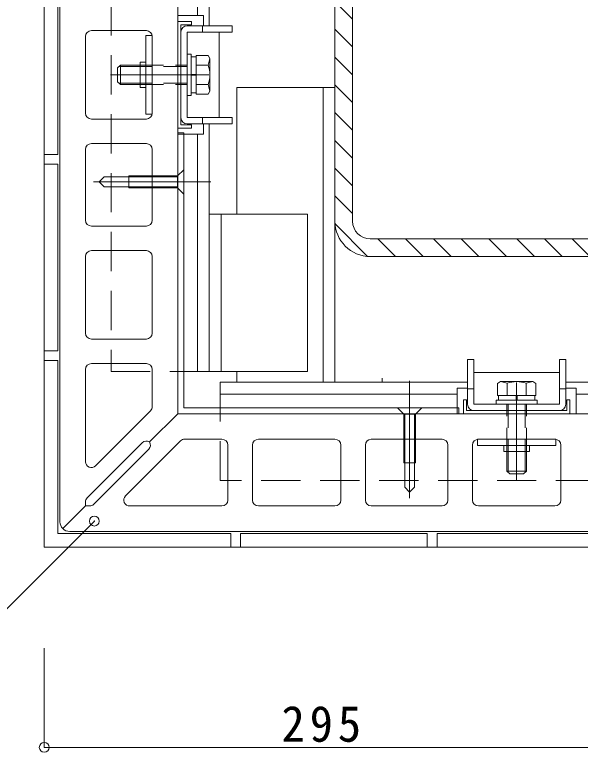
# Model space of a CAD drawing. Units: millimetres on the paper, enlarged 8 times, with parts at other scales. Extents: x -1558 to 1610, y -1130 to 1116.
# Drawn here: x -470.4 to -240.1, y -720.9 to -420.5 of the extents above; entities that cross this region are included whole.
import ezdxf

# ---------------------------------------------------------------- set-up
doc = ezdxf.new("R2010")
doc.units = ezdxf.units.MM
doc.header["$LTSCALE"] = 8
doc.header["$PDMODE"] = 32
doc.header["$PDSIZE"] = 4
for name, pattern in [('CHAIN1', [8, 5, -1, 1, -1]), ('CHAIN2', [12, 9, -1, 1, -1]), ('DASHED1', [1.8, 1.2, -0.6]), ('DASHED2', [3, 2, -1]), ('DASHED3', [4, 3, -1])]:
    doc.linetypes.add(name, pattern=pattern)
for name, color, linetype, lineweight in [('2-0', 2, 'Continuous', 18), ('2-1', 7, 'Continuous', 9), ('2-2', 2, 'Continuous', 18), ('2-3', 7, 'Continuous', 9), ('2-6', 1, 'Continuous', 18), ('2-9', 7, 'Continuous', 9)]:
    doc.layers.add(name, color=color, linetype=linetype, lineweight=lineweight)
doc.styles.add('ＭＳ ゴシック', font='')
doc.styles.get('ＭＳ ゴシック').set_extended_font_data('MS Gothic')

msp = doc.modelspace()

# ---------------------------------------------------------------- linework, layer by layer
at = {"layer": '2-0'}
for p, q in [((-452.006, -626.966), (-452.006, -402.966)), ((-404.006, -402.966), (-404.006, -582.966)), ((-441.606, -460.566), (-441.606, -429.366)), ((-416.806, -426.966), (-439.206, -426.966)), ((-414.406, -460.566), (-414.406, -429.366)), ((-439.206, -462.966), (-416.806, -462.966)), ((-401.606, -469.166), (-401.606, -580.566)), ((-416.806, -472.966), (-439.206, -472.966)), ((-441.606, -504.166), (-441.606, -475.366)), ((-414.406, -504.166), (-414.406, -475.366)), ((-436.006, -488.565), (-434.006, -486.565)), ((-404.166, -486.565), (-434.006, -486.565)), ((-424.006, -486.165), (-424.006, -490.965)), ((-404.166, -486.165), (-424.006, -486.165)), ((-404.166, -486.166), (-401.606, -483.605)), ((-404.166, -490.966), (-404.166, -486.219)), ((-401.606, -493.525), (-401.606, -483.606)), ((-436.006, -488.565), (-434.006, -490.565)), ((-401.606, -488.566), (-404.006, -488.566)), ((-404.166, -490.565), (-434.006, -490.565)), ((-404.166, -490.966), (-424.006, -490.965)), ((-404.166, -490.965), (-401.606, -493.525)), ((-439.206, -506.566), (-416.806, -506.566)), ((-416.806, -516.566), (-439.206, -516.566)), ((-441.606, -550.166), (-441.606, -518.966)), ((-414.406, -550.166), (-414.406, -518.966)), ((-439.206, -552.566), (-416.806, -552.566)), ((-416.806, -562.566), (-439.206, -562.566)), ((-441.606, -602.531), (-441.606, -564.966)), ((-414.406, -580.131), (-414.406, -564.966)), ((-437.509, -604.228), (-415.109, -581.828)), ((-290.206, -580.566), (-401.606, -580.566)), ((-312.006, -583.125), (-314.566, -580.565)), ((-314.566, -580.566), (-304.646, -580.566)), ((-309.606, -580.566), (-309.606, -582.966)), ((-307.206, -583.125), (-304.646, -580.565)), ((-415.528, -594.488), (-404.006, -582.966)), ((-224.006, -582.966), (-404.006, -582.966)), ((-312.006, -583.125), (-312.006, -602.965)), ((-312.006, -583.125), (-307.26, -583.125)), ((-311.606, -583.125), (-311.606, -612.965)), ((-307.606, -583.125), (-307.606, -612.965)), ((-307.206, -583.125), (-307.206, -602.965)), ((-441.606, -602.531), (-441.606, -593.366)), ((-425.269, -616.468), (-402.869, -594.068)), ((-401.172, -593.366), (-386.006, -593.366)), ((-371.206, -593.366), (-340.006, -593.366)), ((-325.206, -593.366), (-296.406, -593.366)), ((-281.606, -593.366), (-250.406, -593.366)), ((-418.503, -594.823), (-440.903, -617.223)), ((-415.863, -597.463), (-438.263, -619.863)), ((-383.606, -595.766), (-383.606, -618.166)), ((-373.606, -618.166), (-373.606, -595.766)), ((-337.606, -595.766), (-337.606, -618.166)), ((-327.606, -618.166), (-327.606, -595.766)), ((-294.006, -595.766), (-294.006, -618.166)), ((-284.006, -618.166), (-284.006, -595.766)), ((-248.006, -595.766), (-248.006, -618.166)), ((-307.206, -602.965), (-312.006, -602.965)), ((-309.606, -614.965), (-311.606, -612.965)), ((-309.606, -614.965), (-307.606, -612.965)), ((-450.834, -629.794), (-441.606, -620.566)), ((-441.606, -618.92), (-441.606, -620.566)), ((-441.606, -620.566), (-441.606, -619.72)), ((-441.606, -620.566), (-440.76, -620.566)), ((-439.96, -620.566), (-441.606, -620.566)), ((-423.572, -620.566), (-386.006, -620.566)), ((-423.572, -620.566), (-414.652, -620.566)), ((-371.206, -620.566), (-340.006, -620.566)), ((-325.206, -620.566), (-296.406, -620.566)), ((-281.606, -620.566), (-250.406, -620.566)), ((-448.006, -630.966), (-224.006, -630.966))]:
    msp.add_line(p, q, dxfattribs=at)
at = {"layer": '2-0', "linetype": 'DASHED2'}
for p, q in [((-401.606, -468.566), (-404.006, -468.566)), ((-401.606, -469.166), (-401.606, -468.566))]:
    msp.add_line(p, q, dxfattribs=at)
at = {"layer": '2-0', "linetype": 'CHAIN2'}
for p, q in [((-438.387, -488.566), (-390.596, -488.566)), ((-309.606, -617.346), (-309.606, -569.555))]:
    msp.add_line(p, q, dxfattribs=at)
at = {"layer": '2-0', "linetype": 'DASHED2'}
msp.add_lwpolyline([(-290.206, -580.566), (-289.606, -580.566), (-289.606, -582.966)], dxfattribs=at)
at = {"layer": '2-0'}
for centre, radius, start, end in [((-439.206, -429.366), 2.4, 90, 180), ((-416.806, -429.366), 2.4, 0, 90), ((-439.206, -460.566), 2.4, 180, 270), ((-416.806, -460.566), 2.4, 270, 0), ((-439.206, -475.366), 2.4, 90, 180), ((-416.806, -475.366), 2.4, 0, 90), ((-439.206, -504.166), 2.4, 180, 270), ((-416.806, -504.166), 2.4, 270, 0), ((-439.206, -518.966), 2.4, 90, 180), ((-416.806, -518.966), 2.4, 0, 90), ((-439.206, -550.166), 2.4, 180, 270), ((-416.806, -550.166), 2.4, 270, 0), ((-439.206, -564.966), 2.4, 90, 180), ((-416.806, -564.966), 2.4, 0, 90), ((-416.806, -580.131), 2.4, 315, 0), ((-416.806, -596.52), 2.4, 57.83726, 135), ((-417.56, -595.766), 2.4, 315, 32.16274), ((-401.172, -595.766), 2.4, 90, 135), ((-386.006, -595.766), 2.4, 0, 90), ((-371.206, -595.766), 2.4, 90, 180), ((-340.006, -595.766), 2.4, 0, 90), ((-325.206, -595.766), 2.4, 90, 180), ((-296.406, -595.766), 2.4, 0, 90), ((-281.606, -595.766), 2.4, 90, 180), ((-250.406, -595.766), 2.4, 0, 90), ((-439.206, -602.531), 2.4, 180, 315), ((-439.206, -618.92), 2.4, 135, 180), ((-423.572, -618.166), 2.4, 135, 270), ((-386.006, -618.166), 2.4, 270, 0), ((-371.206, -618.166), 2.4, 180, 270), ((-340.006, -618.166), 2.4, 270, 0), ((-325.206, -618.166), 2.4, 180, 270), ((-296.406, -618.166), 2.4, 270, 0), ((-281.606, -618.166), 2.4, 180, 270), ((-250.406, -618.166), 2.4, 270, 0), ((-439.96, -618.166), 2.4, 270, 315), ((-448.006, -626.966), 4, 180, 270)]:
    msp.add_arc(centre, radius, start, end, dxfattribs=at)
at = {"layer": '2-1', "color": 3, "lineweight": 18}
for p, q in [((-340.006, -504.566), (-340.006, -293.366)), ((-332.806, -293.366), (-332.806, -504.566)), ((-340.006, -511.398), (-340.006, -490.166)), ((-325.606, -511.766), (-114.406, -511.766))]:
    msp.add_line(p, q, dxfattribs=at)
at = {"layer": '2-1'}
for p, q in [((-332.806, -422.309), (-340.006, -415.109)), ((-332.806, -433.622), (-340.006, -426.422)), ((-332.806, -444.936), (-340.006, -437.736)), ((-332.806, -456.25), (-340.006, -449.05)), ((-332.806, -467.563), (-340.006, -460.363)), ((-332.806, -478.877), (-340.006, -471.677)), ((-332.806, -490.191), (-340.006, -482.991)), ((-332.806, -501.505), (-340.006, -494.305)), ((-326.701, -518.924), (-339.965, -505.66)), ((-315.345, -518.966), (-322.545, -511.766)), ((-304.031, -518.966), (-311.232, -511.766)), ((-292.718, -518.966), (-299.918, -511.766)), ((-281.404, -518.966), (-288.604, -511.766)), ((-270.09, -518.966), (-277.29, -511.766)), ((-258.777, -518.966), (-265.977, -511.766)), ((-247.463, -518.966), (-254.663, -511.766)), ((-236.149, -518.966), (-243.349, -511.766))]:
    msp.add_line(p, q, dxfattribs=at)
at = {"layer": '2-1', "color": 3, "lineweight": 18}
msp.add_lwpolyline([(-325.606, -518.966), (-114.406, -518.966), (-325.606, -518.966)], dxfattribs=at)
for radius in [14.4, 7.2]:
    msp.add_arc((-325.606, -504.566), radius, 180, 270, dxfattribs=at)
at = {"layer": '2-2'}
for p, q in [((-393.606, -420.766), (-404.006, -420.766)), ((-404.006, -469.166), (-404.006, -420.766)), ((-404.006, -466.646), (-404.006, -423.286)), ((-398.406, -423.286), (-404.006, -423.286)), ((-398.406, -424.566), (-398.406, -423.286)), ((-393.606, -424.966), (-393.606, -420.766)), ((-402.726, -465.366), (-402.726, -424.566)), ((-398.406, -424.566), (-402.726, -424.566)), ((-400.166, -424.966), (-381.926, -424.966)), ((-393.926, -424.966), (-393.926, -427.526)), ((-381.926, -424.966), (-381.926, -427.526)), ((-414.406, -428.966), (-416.966, -428.966)), ((-416.966, -428.966), (-416.966, -460.966)), ((-414.406, -428.966), (-414.406, -460.966)), ((-402.726, -462.406), (-402.726, -427.526)), ((-400.166, -427.526), (-400.166, -462.406)), ((-381.926, -427.526), (-400.166, -427.526)), ((-387.206, -462.406), (-387.206, -427.526)), ((-398.565, -436.567), (-400.166, -436.567)), ((-400.166, -453.365), (-400.166, -436.567)), ((-398.565, -453.365), (-398.565, -436.567)), ((-396.566, -437.608), (-398.565, -437.608)), ((-396.566, -452.817), (-396.566, -437.116)), ((-391.687, -437.116), (-396.566, -437.116)), ((-396.566, -452.325), (-396.566, -437.608)), ((-390.965, -438.367), (-391.687, -437.114)), ((-391.625, -441.042), (-390.965, -438.367)), ((-390.965, -451.565), (-390.965, -438.367)), ((-428.561, -442.168), (-427.361, -440.968)), ((-419.366, -441.528), (-427.921, -441.528)), ((-427.361, -448.966), (-427.361, -440.968)), ((-427.361, -440.968), (-419.366, -440.968)), ((-419.366, -439.766), (-419.366, -450.166)), ((-416.966, -439.766), (-419.366, -439.766)), ((-391.625, -441.039), (-396.566, -441.039)), ((-428.561, -447.766), (-428.561, -442.168)), ((-396.566, -444.806), (-398.565, -444.806)), ((-396.566, -445.126), (-398.565, -445.126)), ((-428.561, -447.766), (-427.361, -448.966)), ((-419.366, -448.406), (-427.921, -448.406)), ((-427.361, -448.966), (-419.366, -448.966)), ((-416.966, -450.166), (-419.366, -450.166)), ((-391.625, -448.892), (-396.566, -448.892)), ((-391.625, -448.892), (-390.965, -451.565)), ((-398.565, -453.365), (-400.166, -453.365)), ((-396.566, -452.325), (-398.565, -452.325)), ((-414.406, -460.966), (-416.966, -460.966)), ((-381.926, -462.406), (-400.166, -462.406)), ((-393.926, -462.406), (-393.926, -464.966)), ((-381.926, -462.406), (-381.926, -464.966)), ((-398.406, -465.366), (-402.726, -465.366)), ((-400.166, -464.966), (-381.926, -464.966)), ((-398.406, -466.646), (-398.406, -465.366)), ((-393.606, -469.166), (-393.606, -464.966)), ((-398.406, -466.646), (-404.006, -466.646)), ((-393.606, -469.166), (-404.006, -469.166)), ((-286.006, -579.125), (-286.006, -560.885)), ((-286.006, -560.885), (-283.446, -560.885)), ((-283.446, -560.885), (-283.446, -579.125)), ((-248.566, -560.885), (-248.566, -579.125)), ((-248.566, -560.885), (-246.006, -560.885)), ((-246.006, -579.125), (-246.006, -560.885)), ((-248.566, -566.166), (-283.446, -566.166)), ((-272.605, -569.925), (-273.858, -570.647)), ((-273.855, -570.647), (-273.855, -575.525)), ((-269.929, -570.585), (-272.605, -569.925)), ((-259.407, -569.925), (-272.605, -569.925)), ((-269.932, -570.585), (-269.932, -575.525)), ((-262.08, -570.585), (-259.407, -569.925)), ((-262.08, -570.585), (-262.08, -575.525)), ((-290.206, -572.565), (-290.206, -582.966)), ((-286.006, -572.565), (-290.206, -572.565)), ((-286.006, -572.885), (-283.446, -572.885)), ((-248.566, -572.885), (-246.006, -572.885)), ((-241.806, -572.565), (-246.006, -572.565)), ((-241.806, -572.565), (-241.806, -582.966)), ((-258.154, -575.525), (-273.855, -575.525)), ((-273.363, -575.525), (-273.363, -577.525)), ((-258.646, -575.525), (-273.363, -575.525)), ((-266.166, -575.525), (-266.166, -577.525)), ((-265.846, -575.525), (-265.846, -577.525)), ((-258.646, -575.525), (-258.646, -577.525)), ((-287.686, -577.366), (-287.686, -582.966)), ((-286.406, -577.366), (-287.686, -577.366)), ((-286.406, -577.366), (-286.406, -581.686)), ((-283.446, -579.125), (-248.566, -579.125)), ((-274.405, -577.525), (-274.405, -579.125)), ((-257.607, -577.525), (-274.405, -577.525)), ((-257.607, -579.125), (-274.405, -579.125)), ((-257.607, -577.525), (-257.607, -579.125)), ((-245.606, -577.366), (-245.606, -581.686)), ((-244.326, -577.366), (-245.606, -577.366)), ((-244.326, -577.366), (-244.326, -582.966)), ((-245.606, -581.686), (-286.406, -581.686)), ((-248.566, -581.686), (-283.446, -581.686)), ((-241.806, -582.966), (-290.206, -582.966)), ((-244.326, -582.966), (-287.686, -582.966)), ((-282.006, -593.366), (-282.006, -595.925)), ((-282.006, -593.366), (-250.006, -593.366)), ((-250.006, -593.366), (-250.006, -595.925)), ((-282.006, -595.925), (-250.006, -595.925)), ((-271.206, -595.925), (-271.206, -598.326)), ((-260.806, -595.925), (-260.806, -598.326)), ((-271.206, -598.326), (-260.806, -598.326)), ((-270.004, -606.32), (-270.004, -598.326)), ((-269.444, -598.326), (-269.444, -606.881)), ((-262.566, -598.326), (-262.566, -606.881)), ((-262.005, -606.32), (-262.005, -598.326)), ((-262.005, -606.32), (-270.004, -606.32)), ((-268.804, -607.52), (-270.004, -606.32)), ((-263.206, -607.52), (-262.005, -606.32)), ((-263.206, -607.52), (-268.804, -607.52))]:
    msp.add_line(p, q, dxfattribs=at)
at = {"layer": '2-2', "linetype": 'DASHED1'}
for p, q in [((-419.366, -440.968), (-400.166, -440.968)), ((-400.166, -441.528), (-419.366, -441.528)), ((-400.166, -448.406), (-419.366, -448.406)), ((-419.366, -448.966), (-400.166, -448.966)), ((-270.004, -598.326), (-270.004, -579.125)), ((-269.444, -579.125), (-269.444, -598.326)), ((-262.566, -579.125), (-262.566, -598.326)), ((-262.005, -598.326), (-262.005, -579.125))]:
    msp.add_line(p, q, dxfattribs=at)
at = {"layer": '2-2', "linetype": 'CHAIN1'}
for p, q in [((-431.358, -444.966), (-387.159, -444.966)), ((-266.006, -610.318), (-266.006, -566.119))]:
    msp.add_line(p, q, dxfattribs=at)
at = {"layer": '2-2'}
for points in [[(-390.965, -451.565), (-391.687, -452.817), (-396.566, -452.817)], [(-259.407, -569.925), (-258.154, -570.647), (-258.154, -575.525)]]:
    msp.add_lwpolyline(points, dxfattribs=at)
for centre, radius, start, end in [((-400.166, -427.526), 2.56, 90, 180), ((-402.963, -444.966), 11.998, 340.90353, 19.09712), ((-400.166, -462.406), 2.56, 180, 270), ((-266.006, -581.923), 11.998, 70.90353, 109.09712), ((-283.446, -579.125), 2.56, 180, 270), ((-248.566, -579.125), 2.56, 270, 0)]:
    msp.add_arc(centre, radius, start, end, dxfattribs=at)
at = {"layer": '2-3', "color": 3, "linetype": 'DASHED2', "lineweight": 18}
for p, q in [((-431.206, -412.965), (-431.206, -565.766)), ((-431.206, -565.766), (-404.006, -565.766)), ((-386.807, -610.166), (-386.807, -582.966)), ((-234.006, -610.166), (-386.807, -610.166))]:
    msp.add_line(p, q, dxfattribs=at)
at = {"layer": '2-3', "color": 3, "lineweight": 18}
for p, q in [((-396.006, -412.965), (-396.006, -420.766)), ((-391.206, -412.965), (-391.206, -424.966)), ((-344.806, -450.166), (-344.806, -570.166)), ((-391.206, -464.966), (-391.206, -565.766)), ((-396.006, -469.166), (-396.006, -565.766)), ((-386.406, -501.766), (-386.406, -565.766)), ((-340.006, -570.166), (-340.006, -511.398)), ((-404.006, -565.766), (-391.206, -565.766)), ((-380.006, -570.166), (-380.006, -565.766)), ((-386.807, -582.966), (-386.807, -570.166)), ((-286.006, -570.166), (-386.807, -570.166)), ((-320.806, -568.566), (-320.806, -570.166)), ((-234.006, -570.166), (-246.006, -570.166)), ((-290.206, -574.966), (-386.807, -574.966)), ((-234.006, -574.966), (-241.806, -574.966))]:
    msp.add_line(p, q, dxfattribs=at)
at = {"layer": '2-3', "color": 3, "linetype": 'DASHED3', "lineweight": 18}
msp.add_line((-391.206, -565.766), (-351.206, -565.766), dxfattribs=at)
at = {"layer": '2-3', "color": 3, "lineweight": 18}
for points in [[(-340.006, -450.166), (-380.006, -450.166), (-380.006, -501.766)], [(-391.206, -501.766), (-351.206, -501.766), (-351.206, -565.766), (-391.206, -565.766)]]:
    msp.add_lwpolyline(points, dxfattribs=at)
at = {"layer": '2-3', "color": 3, "linetype": 'DASHED3', "lineweight": 18}
msp.add_lwpolyline([(-391.206, -501.766), (-351.206, -501.766), (-351.206, -565.766)], dxfattribs=at)
at = {"layer": '2-6'}
for p, q in [((-452.806, -477.366), (-452.806, -401.366)), ((-458.406, -477.366), (-452.806, -477.366)), ((-458.406, -481.366), (-452.806, -481.366)), ((-452.806, -557.366), (-452.806, -481.366)), ((-458.406, -557.366), (-452.806, -557.366)), ((-458.406, -561.366), (-452.806, -561.366)), ((-452.806, -631.766), (-452.806, -561.366)), ((-452.806, -631.766), (-382.406, -631.766)), ((-382.406, -637.366), (-382.406, -631.766)), ((-378.406, -637.366), (-378.406, -631.766)), ((-378.406, -631.766), (-302.406, -631.766)), ((-302.406, -637.366), (-302.406, -631.766)), ((-298.406, -637.366), (-298.406, -631.766)), ((-298.406, -631.766), (-222.406, -631.766)), ((-458.406, -637.366), (-222.406, -637.366))]:
    msp.add_line(p, q, dxfattribs=at)
msp.add_lwpolyline([(-458.406, -637.366), (-458.406, -401.366), (-452.806, -401.366)], dxfattribs=at)
at = {"layer": '2-9'}
msp.add_line((-437.972, -626.72), (-501.639, -690.387), dxfattribs=at)
at = {"layer": '2-9', "lineweight": 18}
for p in [(-458.406, -678.51), (-222.407, -718.858)]:
    msp.add_line(p, (-458.406, -718.858), dxfattribs=at)
at = {"layer": '2-9'}
for p in [(-437.972, -626.72), (-458.406, -718.858)]:
    msp.add_point(p, dxfattribs=at)

# ---------------------------------------------------------------- texts
at = {"layer": '2-9', "insert": (-361.767, -716.827), "char_height": 14.66, "attachment_point": 7, "style": 'ＭＳ ゴシック'}
msp.add_mtext('\\T1.21;\\W0.95;295', dxfattribs=at)

doc.saveas('drawing.dxf')
